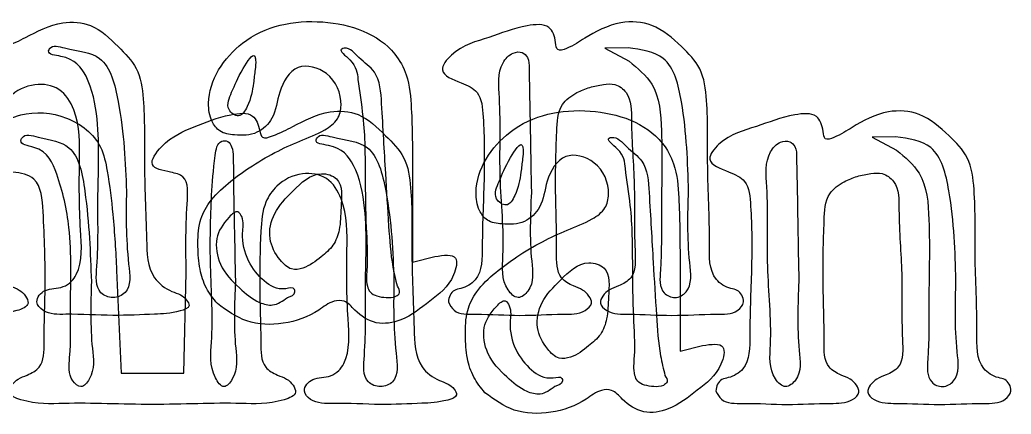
# Model space of a CAD drawing. Extents: x 0.12 to 3.45, y 0.56 to 2.39.
# Drawn here: x 2.4918 to 2.8613, y 2.1885 to 2.3357 of the extents above; entities that cross this region are included whole.
import ezdxf

# ---------------------------------------------------------------- set-up
doc = ezdxf.new("R2010")
doc.units = 0
doc.layers.get('0').update_dxf_attribs({"linetype": 'CONTINUOUS'})

msp = doc.modelspace()

# ---------------------------------------------------------------- linework, layer by layer
at = {"color": 7}
for p, q in [((2.718531, 2.32528), (2.709881, 2.325147)), ((2.709881, 2.325147), (2.718903, 2.32025)), ((2.57892, 2.31204), (2.57892, 2.31204)), ((2.818233, 2.292047), (2.809583, 2.291914)), ((2.809583, 2.291914), (2.818604, 2.287017)), ((2.638214, 2.279901), (2.638214, 2.245287)), ((2.678621, 2.278806), (2.678621, 2.278806)), ((2.531548, 2.27174), (2.531548, 2.27174)), ((2.682494, 2.271247), (2.682494, 2.271247)), ((2.741066, 2.271731), (2.741066, 2.271731)), ((2.604139, 2.24727), (2.604139, 2.24727)), ((2.638214, 2.245287), (2.646548, 2.247379)), ((2.737916, 2.246667), (2.737916, 2.212053)), ((2.527916, 2.24218), (2.529583, 2.203847)), ((2.552916, 2.203847), (2.553858, 2.241347)), ((2.518479, 2.238014), (2.518479, 2.238014)), ((2.57216, 2.238011), (2.57216, 2.238011)), ((2.631249, 2.238506), (2.631249, 2.238506)), ((2.632578, 2.236247), (2.632578, 2.236248)), ((2.782195, 2.238013), (2.782195, 2.238013)), ((2.840767, 2.238498), (2.840767, 2.238498)), ((2.591547, 2.232081), (2.591548, 2.232081)), ((2.565462, 2.229796), (2.565462, 2.229796)), ((2.651548, 2.230414), (2.651548, 2.230414)), ((2.703841, 2.214036), (2.703841, 2.214036)), ((2.737916, 2.212053), (2.746249, 2.214145)), ((2.529583, 2.203847), (2.541249, 2.203847)), ((2.541249, 2.203847), (2.552916, 2.203847)), ((2.732279, 2.203014), (2.732279, 2.203014)), ((2.691249, 2.198847), (2.691249, 2.198847)), ((2.665164, 2.196562), (2.665164, 2.196562)), ((2.751249, 2.19718), (2.751249, 2.19718))]:
    msp.add_line(p, q, dxfattribs=at)
for points, knots in [([(2.565462, 2.229796), (2.563969, 2.231658), (2.560924, 2.235456), (2.558587, 2.242955), (2.558078, 2.251348), (2.558318, 2.260039), (2.562465, 2.268401), (2.569322, 2.274715), (2.57762, 2.280877), (2.586559, 2.286164), (2.596158, 2.290584), (2.604405, 2.29363), (2.610647, 2.298073), (2.612449, 2.30646), (2.60822, 2.31654), (2.594283, 2.320331), (2.587937, 2.309049), (2.587239, 2.299397), (2.580308, 2.292584), (2.572807, 2.292476), (2.566344, 2.293428), (2.562698, 2.298329), (2.560858, 2.310947), (2.574409, 2.331605), (2.604017, 2.33781), (2.628668, 2.329513), (2.636938, 2.314086), (2.63814, 2.299192), (2.638185, 2.287433), (2.638214, 2.279901)], [0, 0, 0, 0, 0.007109, 0.014501, 0.023051, 0.032381, 0.040138, 0.050299, 0.060027, 0.071162, 0.081398, 0.091586, 0.097862, 0.103061, 0.116074, 0.126824, 0.138282, 0.148444, 0.156123, 0.164555, 0.170188, 0.174768, 0.181686, 0.207437, 0.238356, 0.267774, 0.276624, 0.289345, 0.312008, 0.312008, 0.312008, 0.312008]), ([(2.454157, 2.274581), (2.454004, 2.282484), (2.453789, 2.293539), (2.455289, 2.310381), (2.447719, 2.312304), (2.438825, 2.313861), (2.446802, 2.324772), (2.457065, 2.328962), (2.467956, 2.333452), (2.47935, 2.334747), (2.481313, 2.32892), (2.482266, 2.324103), (2.488368, 2.326303), (2.495477, 2.329846), (2.50606, 2.335533), (2.519586, 2.334461), (2.527909, 2.32623), (2.536431, 2.317783), (2.538556, 2.302213), (2.537952, 2.280991), (2.538964, 2.25932), (2.539388, 2.240417), (2.546959, 2.234713), (2.551689, 2.233267), (2.553919, 2.231536), (2.555718, 2.228311), (2.548934, 2.226118), (2.540567, 2.22579), (2.525613, 2.225084), (2.512193, 2.226096), (2.50166, 2.225542), (2.497597, 2.229958), (2.498946, 2.23318), (2.501356, 2.23504), (2.50463, 2.235411), (2.50805, 2.235896), (2.511085, 2.237793), (2.515509, 2.244472), (2.513892, 2.260735), (2.513959, 2.280645), (2.514346, 2.299146), (2.507293, 2.310808), (2.496715, 2.312466), (2.48827, 2.308155), (2.482614, 2.300002), (2.481716, 2.286815), (2.48133, 2.269219), (2.482034, 2.253113), (2.481869, 2.239654), (2.487693, 2.236455), (2.491597, 2.235136), (2.493962, 2.23296), (2.495828, 2.228985), (2.485975, 2.225216), (2.469761, 2.226338), (2.441548, 2.224793), (2.413334, 2.226338), (2.39712, 2.225216), (2.387267, 2.228985), (2.389133, 2.23296), (2.391498, 2.235137), (2.395405, 2.236454), (2.401243, 2.23968), (2.401051, 2.253199), (2.401859, 2.27194), (2.401226, 2.29128), (2.400012, 2.309989), (2.387815, 2.313138), (2.375625, 2.309621), (2.368437, 2.293687), (2.367998, 2.273722), (2.368946, 2.255275), (2.369816, 2.239172), (2.377291, 2.235344), (2.381758, 2.235071), (2.384154, 2.233169), (2.385497, 2.22996), (2.381434, 2.225539), (2.370936, 2.226109), (2.357231, 2.224997), (2.343199, 2.226021), (2.333036, 2.225731), (2.329282, 2.228322), (2.328214, 2.229059)], [0, 0, 0, 0, 0.02563, 0.035854, 0.04077, 0.04815, 0.055614, 0.069872, 0.08419, 0.09233, 0.098436, 0.101055, 0.104826, 0.113234, 0.12818, 0.13859, 0.151534, 0.162109, 0.173718, 0.196748, 0.226079, 0.240814, 0.249007, 0.252478, 0.255454, 0.257694, 0.261533, 0.271191, 0.286669, 0.304224, 0.312895, 0.31672, 0.319382, 0.322275, 0.325526, 0.329057, 0.332599, 0.335855, 0.352576, 0.378236, 0.397448, 0.406851, 0.415961, 0.426548, 0.433714, 0.444762, 0.46523, 0.486227, 0.495678, 0.500996, 0.504678, 0.507987, 0.510706, 0.51581, 0.531952, 0.564975, 0.597998, 0.61414, 0.619244, 0.621964, 0.625272, 0.628954, 0.634279, 0.643792, 0.66496, 0.692513, 0.70504, 0.713317, 0.726183, 0.740091, 0.761829, 0.785565, 0.798055, 0.805136, 0.808371, 0.811255, 0.813916, 0.81774, 0.826411, 0.843967, 0.859445, 0.869103, 0.872942, 0.872942, 0.872942, 0.872942]), ([(2.651548, 2.230414), (2.651674, 2.23128), (2.651918, 2.232964), (2.653731, 2.235009), (2.657519, 2.235477), (2.664329, 2.239537), (2.664, 2.256482), (2.665089, 2.276126), (2.664972, 2.294548), (2.663827, 2.308977), (2.656216, 2.312285), (2.646854, 2.315838), (2.655085, 2.325997), (2.666689, 2.328727), (2.677957, 2.333444), (2.689551, 2.334494), (2.69154, 2.32867), (2.69186, 2.323642), (2.697632, 2.325645), (2.703845, 2.329925), (2.714581, 2.335647), (2.728598, 2.334575), (2.73784, 2.326487), (2.746568, 2.31759), (2.748542, 2.30124), (2.747786, 2.279475), (2.749256, 2.25816), (2.748521, 2.239901), (2.755513, 2.235477), (2.75939, 2.235008), (2.761081, 2.232975), (2.762061, 2.229974), (2.758418, 2.225631), (2.74833, 2.226045), (2.735102, 2.225001), (2.721432, 2.226031), (2.711985, 2.225668), (2.707507, 2.229629), (2.709156, 2.232942), (2.711564, 2.235166), (2.71554, 2.236484), (2.72177, 2.23992), (2.720584, 2.255314), (2.721365, 2.273904), (2.719566, 2.293188), (2.719951, 2.307521), (2.714004, 2.312058), (2.709005, 2.3116), (2.704231, 2.310619), (2.69885, 2.308492), (2.692332, 2.303756), (2.691713, 2.28938), (2.691293, 2.271297), (2.692109, 2.253863), (2.691759, 2.239817), (2.697673, 2.236447), (2.701598, 2.235149), (2.703962, 2.232926), (2.705582, 2.229626), (2.701112, 2.225669), (2.691678, 2.226033), (2.677869, 2.224986), (2.665138, 2.226089), (2.654173, 2.225572), (2.652175, 2.229257), (2.651548, 2.230414)], [0, 0, 0, 0, 0.002598, 0.005049, 0.007486, 0.013806, 0.02669, 0.052825, 0.074803, 0.084261, 0.091228, 0.09965, 0.106124, 0.12157, 0.136518, 0.144584, 0.150718, 0.153522, 0.15677, 0.164556, 0.179223, 0.190779, 0.204406, 0.215055, 0.227145, 0.251836, 0.280416, 0.294197, 0.300634, 0.303071, 0.305523, 0.308121, 0.311876, 0.320083, 0.336548, 0.35257, 0.360981, 0.364621, 0.36735, 0.370697, 0.374438, 0.379894, 0.390339, 0.414844, 0.438626, 0.449364, 0.45449, 0.458731, 0.463936, 0.469155, 0.476153, 0.486474, 0.509208, 0.531342, 0.541203, 0.546567, 0.550249, 0.553558, 0.556277, 0.559917, 0.568328, 0.58435, 0.600816, 0.609022, 0.612778, 0.612778, 0.612778, 0.612778]), ([(2.531548, 2.27174), (2.531161, 2.282407), (2.530573, 2.298646), (2.524299, 2.323377), (2.511986, 2.323967), (2.503628, 2.326602), (2.501822, 2.322618), (2.511322, 2.322258), (2.518091, 2.313952), (2.522049, 2.293994), (2.520426, 2.269852), (2.521365, 2.249814), (2.519602, 2.23419), (2.526567, 2.231355), (2.533715, 2.234423), (2.531237, 2.251294), (2.531418, 2.263203), (2.531548, 2.27174)], [0, 0, 0, 0, 0.033556, 0.051085, 0.064711, 0.070321, 0.07124, 0.076266, 0.088194, 0.1047, 0.134763, 0.159624, 0.169623, 0.174448, 0.1793, 0.19004, 0.21723, 0.21723, 0.21723, 0.21723]), ([(2.632578, 2.236248), (2.632005, 2.238674), (2.630264, 2.24604), (2.629307, 2.260158), (2.628065, 2.280657), (2.62702, 2.299073), (2.625955, 2.316018), (2.618431, 2.320795), (2.614783, 2.325628), (2.610138, 2.324425), (2.617279, 2.319651), (2.617914, 2.311807), (2.620465, 2.296692), (2.620561, 2.278466), (2.620665, 2.259643), (2.62173, 2.246), (2.620665, 2.237804), (2.622298, 2.233784), (2.625113, 2.232393), (2.628419, 2.232041), (2.631507, 2.231914), (2.633962, 2.233973), (2.633075, 2.23543), (2.632578, 2.236247)], [0, 0, 0, 0, 0.007469, 0.022678, 0.042398, 0.068525, 0.080559, 0.088509, 0.094977, 0.095904, 0.101017, 0.108872, 0.122806, 0.145037, 0.164244, 0.179032, 0.186202, 0.188533, 0.191463, 0.194987, 0.198598, 0.200537, 0.203016, 0.203016, 0.203016, 0.203016]), ([(2.741066, 2.271731), (2.740763, 2.28248), (2.740303, 2.298833), (2.734623, 2.323009), (2.723447, 2.324586), (2.718531, 2.32528)], [0, 0, 0, 0, 0.033517, 0.05099, 0.06471, 0.06471, 0.06471, 0.06471]), ([(2.57892, 2.31204), (2.579118, 2.313751), (2.579458, 2.316676), (2.579876, 2.319816), (2.579133, 2.324204), (2.573154, 2.314781), (2.571632, 2.310377), (2.568055, 2.302622), (2.573868, 2.298419), (2.577796, 2.30497), (2.578477, 2.309252), (2.57892, 2.31204)], [0, 0, 0, 0, 0.005093, 0.008704, 0.010114, 0.016357, 0.026263, 0.032803, 0.037032, 0.041843, 0.05082, 0.05082, 0.05082, 0.05082]), ([(2.682494, 2.271247), (2.682363, 2.278142), (2.682128, 2.29058), (2.681888, 2.306126), (2.681645, 2.31586), (2.681657, 2.321328), (2.67904, 2.323994), (2.674848, 2.323483), (2.669625, 2.31765), (2.671416, 2.300577), (2.670019, 2.277156), (2.672876, 2.253351), (2.671012, 2.237271), (2.6774, 2.23082), (2.683848, 2.236166), (2.681593, 2.250832), (2.682124, 2.262867), (2.682494, 2.271247)], [0, 0, 0, 0, 0.020717, 0.037373, 0.046363, 0.050428, 0.053069, 0.056464, 0.061724, 0.074832, 0.104502, 0.133715, 0.146658, 0.151357, 0.155734, 0.166927, 0.192587, 0.192587, 0.192587, 0.192587]), ([(2.718902, 2.32025), (2.722108, 2.317605), (2.730023, 2.311074), (2.731553, 2.289202), (2.730766, 2.266101), (2.731117, 2.247011), (2.729924, 2.234149), (2.73619, 2.231269), (2.742793, 2.235172), (2.740464, 2.251234), (2.740816, 2.263235), (2.741066, 2.271731)], [0, 0, 0, 0, 0.012053, 0.029756, 0.061373, 0.081769, 0.09041, 0.094813, 0.099414, 0.110412, 0.137061, 0.137061, 0.137061, 0.137061]), ([(2.665164, 2.196562), (2.663671, 2.198424), (2.660625, 2.202222), (2.658289, 2.209721), (2.65778, 2.218114), (2.65802, 2.226805), (2.662167, 2.235167), (2.669024, 2.241481), (2.677322, 2.247643), (2.686261, 2.25293), (2.69586, 2.25735), (2.704107, 2.260396), (2.710348, 2.264839), (2.71215, 2.273227), (2.707922, 2.283307), (2.693984, 2.287097), (2.687638, 2.275815), (2.68694, 2.266163), (2.68001, 2.259351), (2.672509, 2.259243), (2.666045, 2.260195), (2.662399, 2.265095), (2.660559, 2.277713), (2.674111, 2.298371), (2.703719, 2.304576), (2.728369, 2.296279), (2.736639, 2.280852), (2.737841, 2.265958), (2.737887, 2.254199), (2.737916, 2.246667)], [0, 0, 0, 0, 0.007109, 0.014501, 0.023051, 0.032381, 0.040138, 0.050299, 0.060027, 0.071162, 0.081398, 0.091586, 0.097862, 0.103061, 0.116074, 0.126824, 0.138282, 0.148444, 0.156123, 0.164555, 0.170187, 0.174768, 0.181686, 0.207437, 0.238356, 0.267774, 0.276624, 0.289345, 0.312008, 0.312008, 0.312008, 0.312008]), ([(2.553858, 2.241347), (2.553705, 2.24925), (2.553491, 2.260306), (2.554991, 2.277148), (2.54742, 2.27907), (2.538526, 2.280628), (2.546504, 2.291538), (2.556766, 2.295728), (2.567657, 2.300219), (2.579052, 2.301513), (2.581014, 2.295687), (2.581968, 2.290869), (2.588069, 2.29307), (2.595179, 2.296612), (2.605762, 2.302299), (2.619288, 2.301228), (2.62761, 2.292996), (2.636133, 2.28455), (2.638258, 2.26898), (2.637653, 2.247757), (2.638665, 2.226087), (2.63909, 2.207184), (2.64666, 2.201479), (2.651391, 2.200034), (2.653621, 2.198303), (2.65542, 2.195077), (2.648636, 2.192885), (2.640268, 2.192556), (2.625314, 2.19185), (2.611894, 2.192862), (2.601361, 2.192309), (2.597298, 2.196724), (2.598648, 2.199947), (2.601057, 2.201806), (2.604331, 2.202178), (2.607752, 2.202663), (2.610786, 2.204559), (2.615211, 2.211238), (2.613594, 2.227502), (2.613661, 2.247412), (2.614047, 2.265912), (2.606995, 2.277575), (2.596416, 2.279232), (2.587972, 2.274922), (2.582315, 2.266768), (2.581417, 2.253582), (2.581031, 2.235985), (2.581735, 2.219879), (2.581571, 2.20642), (2.587395, 2.203222), (2.591298, 2.201903), (2.593663, 2.199727), (2.595529, 2.195751), (2.585676, 2.191983), (2.569463, 2.193104), (2.541249, 2.19156), (2.513035, 2.193104), (2.496822, 2.191982), (2.486969, 2.195751), (2.488835, 2.199727), (2.4912, 2.201903), (2.495107, 2.203221), (2.500945, 2.206447), (2.500752, 2.219965), (2.50156, 2.238706), (2.500927, 2.258046), (2.499713, 2.276756), (2.487517, 2.279904), (2.475327, 2.276387), (2.468139, 2.260454), (2.4677, 2.240488), (2.468647, 2.222041), (2.469518, 2.205938), (2.476992, 2.202111), (2.48146, 2.201838), (2.483856, 2.199936), (2.485198, 2.196727), (2.481136, 2.192306), (2.470637, 2.192875), (2.456933, 2.191763), (2.4429, 2.192787), (2.432738, 2.192498), (2.428984, 2.195089), (2.427916, 2.195826)], [0, 0, 0, 0, 0.02563, 0.035854, 0.04077, 0.04815, 0.055614, 0.069872, 0.08419, 0.09233, 0.098436, 0.101055, 0.104826, 0.113234, 0.12818, 0.13859, 0.151534, 0.162109, 0.173718, 0.196748, 0.226079, 0.240814, 0.249007, 0.252478, 0.255454, 0.257694, 0.261533, 0.271191, 0.286669, 0.304224, 0.312895, 0.31672, 0.319382, 0.322275, 0.325526, 0.329057, 0.332599, 0.335855, 0.352576, 0.378236, 0.397448, 0.406851, 0.415961, 0.426548, 0.433714, 0.444762, 0.465231, 0.486227, 0.495678, 0.500996, 0.504678, 0.507987, 0.510707, 0.51581, 0.531952, 0.564975, 0.597998, 0.61414, 0.619244, 0.621964, 0.625272, 0.628954, 0.634279, 0.643792, 0.66496, 0.692513, 0.70504, 0.713317, 0.726182, 0.740091, 0.761829, 0.785565, 0.798055, 0.805136, 0.808371, 0.811255, 0.813916, 0.81774, 0.826411, 0.843967, 0.859445, 0.869102, 0.872942, 0.872942, 0.872942, 0.872942]), ([(2.475416, 2.291352), (2.480748, 2.295022), (2.490898, 2.302007), (2.509616, 2.300835), (2.522138, 2.291012), (2.524906, 2.276876), (2.526847, 2.261594), (2.527531, 2.249171), (2.527916, 2.24218)], [0, 0, 0, 0, 0.018926, 0.036029, 0.052729, 0.061995, 0.078288, 0.099249, 0.099249, 0.099249, 0.099249]), ([(2.751249, 2.19718), (2.751375, 2.198047), (2.75162, 2.199731), (2.753433, 2.201776), (2.757221, 2.202243), (2.764031, 2.206303), (2.763702, 2.223248), (2.764791, 2.242893), (2.764674, 2.261315), (2.763528, 2.275743), (2.755917, 2.279051), (2.746556, 2.282604), (2.754787, 2.292763), (2.766391, 2.295494), (2.777659, 2.300211), (2.789253, 2.30126), (2.791242, 2.295436), (2.791562, 2.290408), (2.797333, 2.292412), (2.803547, 2.296691), (2.814282, 2.302414), (2.8283, 2.301341), (2.837542, 2.293254), (2.84627, 2.284356), (2.848244, 2.268007), (2.847488, 2.246241), (2.848957, 2.224926), (2.848222, 2.206667), (2.855214, 2.202243), (2.859091, 2.201774), (2.860783, 2.199742), (2.861762, 2.19674), (2.858119, 2.192398), (2.848031, 2.192812), (2.834804, 2.191767), (2.821134, 2.192798), (2.811686, 2.192434), (2.807209, 2.196396), (2.808858, 2.199708), (2.811266, 2.201933), (2.815241, 2.20325), (2.821471, 2.206687), (2.820285, 2.22208), (2.821066, 2.24067), (2.819268, 2.259955), (2.819652, 2.274287), (2.813706, 2.278824), (2.808706, 2.278367), (2.803932, 2.277385), (2.798552, 2.275259), (2.792033, 2.270522), (2.791415, 2.256147), (2.790994, 2.238063), (2.791811, 2.220629), (2.791461, 2.206584), (2.797374, 2.203213), (2.8013, 2.201916), (2.803663, 2.199692), (2.805284, 2.196392), (2.800814, 2.192435), (2.79138, 2.192799), (2.77757, 2.191753), (2.76484, 2.192856), (2.753875, 2.192338), (2.751877, 2.196023), (2.751249, 2.19718)], [0, 0, 0, 0, 0.002598, 0.005049, 0.007486, 0.013806, 0.02669, 0.052825, 0.074803, 0.084261, 0.091228, 0.09965, 0.106124, 0.12157, 0.136518, 0.144584, 0.150718, 0.153522, 0.15677, 0.164556, 0.179223, 0.190779, 0.204406, 0.215055, 0.227145, 0.251836, 0.280416, 0.294197, 0.300634, 0.303071, 0.305523, 0.308121, 0.311876, 0.320083, 0.336548, 0.35257, 0.360981, 0.364621, 0.36735, 0.370697, 0.374438, 0.379894, 0.390339, 0.414844, 0.438626, 0.449364, 0.45449, 0.458731, 0.463935, 0.469155, 0.476153, 0.486473, 0.509208, 0.531342, 0.541203, 0.546567, 0.550249, 0.553557, 0.556277, 0.559917, 0.568328, 0.58435, 0.600816, 0.609022, 0.612778, 0.612778, 0.612778, 0.612778]), ([(2.518479, 2.238014), (2.518119, 2.24872), (2.517575, 2.264899), (2.513113, 2.289453), (2.501385, 2.291018), (2.493338, 2.293462), (2.491445, 2.289048), (2.501688, 2.288247), (2.50686, 2.275816), (2.511601, 2.255197), (2.510412, 2.231882), (2.510996, 2.21315), (2.509538, 2.202365), (2.514819, 2.197637), (2.520054, 2.204046), (2.517933, 2.21755), (2.518257, 2.229707), (2.518479, 2.238014)], [0, 0, 0, 0, 0.033816, 0.051097, 0.063201, 0.069241, 0.070333, 0.07582, 0.088937, 0.10938, 0.139387, 0.157852, 0.166626, 0.170395, 0.174569, 0.186109, 0.211015, 0.211015, 0.211015, 0.211015]), ([(2.631249, 2.238506), (2.630863, 2.249173), (2.630274, 2.265412), (2.624, 2.290144), (2.611688, 2.290734), (2.603329, 2.293368), (2.601524, 2.289385), (2.611023, 2.289025), (2.617793, 2.280719), (2.621751, 2.26076), (2.620127, 2.236619), (2.621067, 2.21658), (2.619304, 2.200956), (2.626268, 2.198121), (2.633417, 2.201189), (2.630938, 2.21806), (2.631119, 2.229969), (2.631249, 2.238506)], [0, 0, 0, 0, 0.033556, 0.051085, 0.064711, 0.07032, 0.07124, 0.076266, 0.088194, 0.1047, 0.134763, 0.159624, 0.169623, 0.174448, 0.1793, 0.19004, 0.21723, 0.21723, 0.21723, 0.21723]), ([(2.732279, 2.203014), (2.731706, 2.20544), (2.729965, 2.212806), (2.729009, 2.226924), (2.727766, 2.247424), (2.726721, 2.265839), (2.725657, 2.282784), (2.718133, 2.287561), (2.714484, 2.292393), (2.70984, 2.291191), (2.71698, 2.286417), (2.717615, 2.278573), (2.720166, 2.263459), (2.720263, 2.245233), (2.720366, 2.22641), (2.721431, 2.212766), (2.720367, 2.204571), (2.721999, 2.20055), (2.724815, 2.19916), (2.72812, 2.198807), (2.731208, 2.19868), (2.733663, 2.20074), (2.732777, 2.202196), (2.732279, 2.203014)], [0, 0, 0, 0, 0.007469, 0.022678, 0.042398, 0.068525, 0.080559, 0.088509, 0.094977, 0.095904, 0.101016, 0.108872, 0.122806, 0.145037, 0.164243, 0.179032, 0.186202, 0.188532, 0.191463, 0.194987, 0.198598, 0.200537, 0.203016, 0.203016, 0.203016, 0.203016]), ([(2.840767, 2.238498), (2.840465, 2.249247), (2.840005, 2.2656), (2.834324, 2.289775), (2.823148, 2.291353), (2.818233, 2.292047)], [0, 0, 0, 0, 0.033517, 0.05099, 0.06471, 0.06471, 0.06471, 0.06471]), ([(2.57216, 2.238011), (2.572037, 2.244928), (2.571816, 2.257422), (2.571443, 2.272921), (2.571443, 2.282826), (2.571165, 2.287889), (2.569639, 2.290662), (2.565444, 2.290602), (2.564015, 2.281179), (2.562991, 2.267016), (2.562478, 2.243034), (2.564244, 2.220086), (2.562199, 2.205392), (2.567761, 2.197308), (2.573475, 2.204193), (2.571338, 2.217524), (2.571827, 2.22971), (2.57216, 2.238011)], [0, 0, 0, 0, 0.020747, 0.037479, 0.046572, 0.050345, 0.052828, 0.055053, 0.060868, 0.075775, 0.102209, 0.130643, 0.143988, 0.148538, 0.152746, 0.164353, 0.189144, 0.189144, 0.189144, 0.189144]), ([(2.678621, 2.278806), (2.67882, 2.280517), (2.67916, 2.283442), (2.679578, 2.286582), (2.678835, 2.29097), (2.672855, 2.281548), (2.671334, 2.277143), (2.667757, 2.269388), (2.673569, 2.265185), (2.677497, 2.271737), (2.678178, 2.276018), (2.678621, 2.278806)], [0, 0, 0, 0, 0.005093, 0.008704, 0.010114, 0.016357, 0.026263, 0.032803, 0.037032, 0.041843, 0.05082, 0.05082, 0.05082, 0.05082]), ([(2.782195, 2.238013), (2.782065, 2.244908), (2.781829, 2.257347), (2.781589, 2.272893), (2.781347, 2.282627), (2.781359, 2.288094), (2.778741, 2.290761), (2.77455, 2.290249), (2.769326, 2.284417), (2.771117, 2.267344), (2.769721, 2.243922), (2.772578, 2.220118), (2.770713, 2.204038), (2.777101, 2.197586), (2.783549, 2.202932), (2.781295, 2.217598), (2.781825, 2.229633), (2.782195, 2.238013)], [0, 0, 0, 0, 0.020717, 0.037373, 0.046363, 0.050428, 0.053069, 0.056464, 0.061724, 0.074831, 0.104502, 0.133715, 0.146657, 0.151357, 0.155734, 0.166927, 0.192587, 0.192587, 0.192587, 0.192587]), ([(2.818604, 2.287017), (2.82181, 2.284372), (2.829724, 2.277841), (2.831254, 2.255968), (2.830467, 2.232868), (2.830818, 2.213778), (2.829626, 2.200916), (2.835891, 2.198036), (2.842495, 2.201939), (2.840166, 2.218), (2.840518, 2.230002), (2.840767, 2.238498)], [0, 0, 0, 0, 0.012053, 0.029756, 0.061373, 0.081769, 0.09041, 0.094813, 0.099414, 0.110412, 0.137061, 0.137061, 0.137061, 0.137061]), ([(2.604139, 2.24727), (2.605744, 2.248583), (2.608981, 2.251234), (2.61142, 2.258068), (2.611347, 2.266067), (2.612629, 2.276365), (2.601605, 2.279757), (2.593848, 2.272018), (2.586248, 2.26446), (2.583959, 2.254039), (2.58782, 2.246894), (2.592519, 2.242071), (2.598855, 2.243016), (2.602052, 2.245589), (2.604139, 2.24727)], [0, 0, 0, 0, 0.006132, 0.012375, 0.020654, 0.031485, 0.037457, 0.049839, 0.060706, 0.07016, 0.079037, 0.084467, 0.088704, 0.096685, 0.096685, 0.096685, 0.096685]), ([(2.591548, 2.232081), (2.592907, 2.232539), (2.594639, 2.233123), (2.594153, 2.236118), (2.588452, 2.23435), (2.582346, 2.238055), (2.576278, 2.245716), (2.574209, 2.254666), (2.575614, 2.260915), (2.572817, 2.265075), (2.56797, 2.260293), (2.564154, 2.254467), (2.565923, 2.243341), (2.573083, 2.235982), (2.579536, 2.230464), (2.586609, 2.228494), (2.589786, 2.230802), (2.591547, 2.232081)], [0, 0, 0, 0, 0.003519, 0.004485, 0.007756, 0.016316, 0.02577, 0.036318, 0.042524, 0.044811, 0.048541, 0.057783, 0.067471, 0.078766, 0.088033, 0.092991, 0.099155, 0.099155, 0.099155, 0.099155]), ([(2.646548, 2.247379), (2.649845, 2.247881), (2.65586, 2.248798), (2.653109, 2.237022), (2.644757, 2.230972), (2.635477, 2.223376), (2.624384, 2.221512), (2.617496, 2.226109), (2.613441, 2.231144), (2.607777, 2.230887), (2.601401, 2.22553), (2.590388, 2.22167), (2.576205, 2.22197), (2.568961, 2.227247), (2.565462, 2.229796)], [0, 0, 0, 0, 0.007681, 0.014014, 0.027212, 0.040038, 0.049241, 0.05854, 0.063697, 0.067436, 0.074011, 0.088127, 0.101749, 0.114471, 0.114471, 0.114471, 0.114471]), ([(2.703841, 2.214036), (2.705445, 2.215349), (2.708683, 2.218), (2.711122, 2.224834), (2.711048, 2.232833), (2.71233, 2.243132), (2.701306, 2.246523), (2.69355, 2.238784), (2.685949, 2.231226), (2.683661, 2.220805), (2.687522, 2.21366), (2.692221, 2.208837), (2.698557, 2.209782), (2.701753, 2.212355), (2.703841, 2.214036)], [0, 0, 0, 0, 0.006132, 0.012375, 0.020654, 0.031485, 0.037457, 0.049839, 0.060706, 0.07016, 0.079037, 0.084467, 0.088704, 0.096685, 0.096685, 0.096685, 0.096685]), ([(2.691249, 2.198847), (2.692608, 2.199305), (2.69434, 2.199889), (2.693855, 2.202884), (2.688154, 2.201116), (2.682048, 2.204823), (2.67598, 2.212482), (2.673911, 2.221432), (2.675316, 2.227681), (2.672518, 2.231841), (2.667672, 2.227059), (2.663856, 2.221234), (2.665625, 2.210107), (2.672785, 2.202748), (2.679237, 2.19723), (2.68631, 2.19526), (2.689488, 2.197568), (2.691249, 2.198847)], [0, 0, 0, 0, 0.003519, 0.004485, 0.007756, 0.016316, 0.02577, 0.036318, 0.042524, 0.04481, 0.048541, 0.057783, 0.06747, 0.078766, 0.088032, 0.09299, 0.099155, 0.099155, 0.099155, 0.099155]), ([(2.746249, 2.214145), (2.749546, 2.214647), (2.755562, 2.215564), (2.75281, 2.203788), (2.744459, 2.197738), (2.735178, 2.190142), (2.724085, 2.188278), (2.717197, 2.192875), (2.713142, 2.19791), (2.707478, 2.197653), (2.701102, 2.192296), (2.69009, 2.188436), (2.675907, 2.188736), (2.668662, 2.194013), (2.665164, 2.196562)], [0, 0, 0, 0, 0.007681, 0.014014, 0.027212, 0.040038, 0.049241, 0.05854, 0.063697, 0.067436, 0.074011, 0.088127, 0.101749, 0.114471, 0.114471, 0.114471, 0.114471])]:
    msp.add_open_spline(points, degree=3, knots=knots, dxfattribs=at)

doc.saveas('drawing.dxf')
